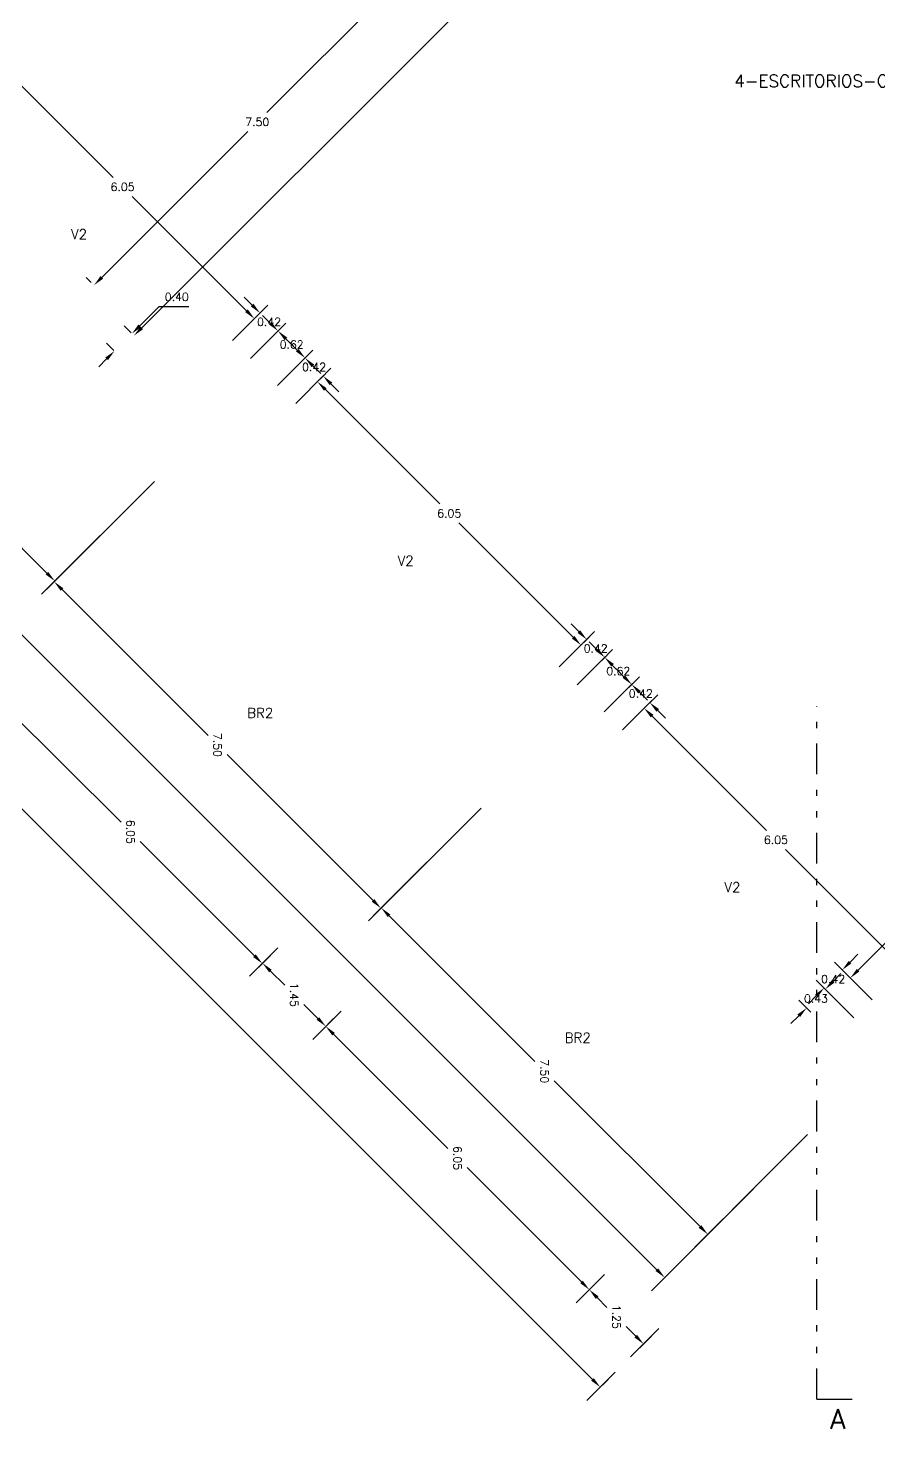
# Model space of a CAD drawing. Extents: x 19.8 to 90.6, y 5.5 to 74.
# Drawn here: x 37.76 to 51.58, y 5.53 to 28.29 of the extents above; entities that cross this region are included whole.
import ezdxf

# ---------------------------------------------------------------- set-up
doc = ezdxf.new("R2010")
doc.units = 0
doc.header["$MEASUREMENT"] = 0
for name, pattern in [('Default', [0]), ('Divide', [1.25, 0.5, -0.25, 0, -0.25, 0, -0.25]), ('Solid', [0])]:
    doc.linetypes.add(name, pattern=pattern)
doc.layers.get('DEFPOINTS').update_dxf_attribs({"linetype": 'Solid'})
for name, color, linetype in [('Dimensions (COTAS)', 212, 'Solid'), ('Sections Corte', 9, 'Solid'), ('Text O', 212, 'Default')]:
    doc.layers.add(name, color=color, linetype=linetype)
doc.styles.add('Simplex', font='SIMPLEX.SHX')
doc.dimstyles.get("Standard").update_dxf_attribs({"dimtxt": 0.13, "dimasz": 0.18, "dimexe": 0.18, "dimexo": 0.0625, "dimgap": 0.09, "dimtad": 1, "dimtih": 1, "dimtoh": 1, "dimzin": 0, "dimdsep": 46, "dimtxsty": 'Simplex', "dimcen": 0.09, "dimadec": 0, "dimazin": 0, "dimtfac": 1, "dimtofl": 0, "dimtmove": 0, "dimatfit": 3, "dimfxl": 1, "dimtolj": 1, "dimtzin": 0, "dimarcsym": 0})

# ---------------------------------------------------------------- blocks, each defined once
blk = doc.blocks.new('*D9')
at = {"layer": 'DEFPOINTS', "color": 0, "transparency": 16777216}
for p in [(44.138, 29.412), (38.835, 24.109), (38.835, 24.109)]:
    blk.add_point(p, dxfattribs=at)
at = {"layer": 'Dimensions (COTAS)', "color": 0, "lineweight": -2, "transparency": 16777216}
for p, q in [((44.182, 29.368), (44.265, 29.285)), ((44.011, 29.285), (41.641, 26.916)), ((38.962, 24.236), (41.331, 26.606)), ((38.79, 24.153), (38.707, 24.236))]:
    blk.add_line(p, q, dxfattribs=at)
at = {"layer": 'Dimensions (COTAS)', "color": 0, "transparency": 16777216}
for points in [[(43.989, 29.306), (44.032, 29.264), (44.138, 29.412)], [(38.941, 24.258), (38.983, 24.215), (38.835, 24.109)]]:
    blk.add_solid(points, dxfattribs=at)
at = {"layer": 'Dimensions (COTAS)', "color": 0, "transparency": 16777216, "insert": (41.486, 26.761), "char_height": 0.13, "attachment_point": 5, "style": 'Simplex'}
blk.add_mtext('\\A1;7.50', dxfattribs=at)
blk = doc.blocks.new('*D10')
at = {"layer": 'DEFPOINTS', "color": 0, "transparency": 16777216}
for p in [(37.16, 27.845), (41.438, 23.567), (41.438, 23.567)]:
    blk.add_point(p, dxfattribs=at)
at = {"layer": 'Dimensions (COTAS)', "color": 0, "lineweight": -2, "transparency": 16777216}
for p, q in [((37.204, 27.89), (37.287, 27.973)), ((37.287, 27.718), (39.144, 25.861)), ((41.311, 23.695), (39.454, 25.551)), ((41.482, 23.612), (41.565, 23.695))]:
    blk.add_line(p, q, dxfattribs=at)
at = {"layer": 'Dimensions (COTAS)', "color": 0, "transparency": 16777216}
for points in [[(37.308, 27.739), (37.266, 27.697), (37.16, 27.845)], [(41.332, 23.716), (41.289, 23.673), (41.438, 23.567)]]:
    blk.add_solid(points, dxfattribs=at)
at = {"layer": 'Dimensions (COTAS)', "color": 0, "transparency": 16777216, "insert": (39.299, 25.706), "char_height": 0.13, "attachment_point": 5, "style": 'Simplex'}
blk.add_mtext('\\A1;6.05', dxfattribs=at)
blk = doc.blocks.new('*D11')
at = {"layer": 'DEFPOINTS', "color": 0, "transparency": 16777216}
for p in [(50.112, 33.918), (50.112, 33.918), (39.484, 23.29)]:
    blk.add_point(p, dxfattribs=at)
at = {"layer": 'Dimensions (COTAS)', "color": 0, "lineweight": -2, "transparency": 16777216}
for p, q in [((50.068, 33.962), (49.985, 34.045)), ((49.985, 33.79), (44.953, 28.759)), ((39.612, 23.417), (44.643, 28.449)), ((39.44, 23.334), (39.357, 23.417))]:
    blk.add_line(p, q, dxfattribs=at)
at = {"layer": 'Dimensions (COTAS)', "color": 0, "transparency": 16777216}
for points in [[(49.964, 33.812), (50.006, 33.769), (50.112, 33.918)], [(39.59, 23.438), (39.633, 23.396), (39.484, 23.29)]]:
    blk.add_solid(points, dxfattribs=at)
at = {"layer": 'Dimensions (COTAS)', "color": 0, "transparency": 16777216, "insert": (44.798, 28.604), "char_height": 0.13, "attachment_point": 5, "style": 'Simplex'}
blk.add_mtext('\\A1;15.03', dxfattribs=at)
blk = doc.blocks.new('*D19')
at = {"layer": 'DEFPOINTS', "color": 0, "transparency": 16777216}
for p in [(19.979, 33.285), (19.869, 33.175), (46.944, 6.1)]:
    blk.add_point(p, dxfattribs=at)
at = {"layer": 'Dimensions (COTAS)', "color": 0, "lineweight": -2, "transparency": 16777216}
for p, q in [((19.913, 33.219), (20.106, 33.412)), ((20.106, 33.158), (33.361, 19.902)), ((46.927, 6.337), (33.671, 19.592)), ((46.988, 6.144), (47.181, 6.337))]:
    blk.add_line(p, q, dxfattribs=at)
at = {"layer": 'Dimensions (COTAS)', "color": 0, "transparency": 16777216}
for points in [[(20.127, 33.179), (20.085, 33.136), (19.979, 33.285)], [(46.948, 6.358), (46.906, 6.316), (47.054, 6.21)]]:
    blk.add_solid(points, dxfattribs=at)
at = {"layer": 'Dimensions (COTAS)', "color": 0, "transparency": 16777216, "insert": (33.516, 19.747), "char_height": 0.13, "attachment_point": 5, "rotation": 270, "style": 'Simplex'}
blk.add_mtext('\\A1;38.29', dxfattribs=at)
blk = doc.blocks.new('*D20')
at = {"layer": 'DEFPOINTS', "color": 0, "transparency": 16777216}
for p in [(23.949, 36.873), (21.584, 34.508), (50.466, 10.357)]:
    blk.add_point(p, dxfattribs=at)
at = {"layer": 'Dimensions (COTAS)', "color": 0, "lineweight": -2, "transparency": 16777216}
for p, q in [((23.905, 36.829), (21.456, 34.38)), ((21.711, 34.38), (34.687, 21.404)), ((47.973, 8.118), (34.997, 21.094)), ((50.421, 10.312), (47.973, 7.864))]:
    blk.add_line(p, q, dxfattribs=at)
at = {"layer": 'Dimensions (COTAS)', "color": 0, "transparency": 16777216}
for points in [[(21.732, 34.401), (21.69, 34.359), (21.584, 34.508)], [(47.994, 8.14), (47.952, 8.097), (48.1, 7.991)]]:
    blk.add_solid(points, dxfattribs=at)
at = {"layer": 'Dimensions (COTAS)', "color": 0, "transparency": 16777216, "insert": (34.842, 21.249), "char_height": 0.13, "attachment_point": 5, "rotation": 270, "style": 'Simplex'}
blk.add_mtext('\\A1;37.50', dxfattribs=at)
blk = doc.blocks.new('*D23')
at = {"layer": 'DEFPOINTS', "color": 0, "transparency": 16777216}
for p in [(42.463, 22.542), (46.741, 18.264), (46.741, 18.264)]:
    blk.add_point(p, dxfattribs=at)
at = {"layer": 'Dimensions (COTAS)', "color": 0, "lineweight": -2, "transparency": 16777216}
for p, q in [((42.507, 22.586), (42.591, 22.669)), ((42.591, 22.415), (44.447, 20.558)), ((46.614, 18.391), (44.757, 20.248)), ((46.785, 18.308), (46.869, 18.391))]:
    blk.add_line(p, q, dxfattribs=at)
at = {"layer": 'Dimensions (COTAS)', "color": 0, "transparency": 16777216}
for points in [[(42.612, 22.436), (42.569, 22.394), (42.463, 22.542)], [(46.635, 18.413), (46.593, 18.37), (46.741, 18.264)]]:
    blk.add_solid(points, dxfattribs=at)
at = {"layer": 'Dimensions (COTAS)', "color": 0, "transparency": 16777216, "insert": (44.602, 20.403), "char_height": 0.13, "attachment_point": 5, "style": 'Simplex'}
blk.add_mtext('\\A1;6.05', dxfattribs=at)
blk = doc.blocks.new('*D24')
at = {"layer": 'DEFPOINTS', "color": 0, "transparency": 16777216}
for p in [(42.598, 12.071), (42.493, 11.965), (46.771, 7.687)]:
    blk.add_point(p, dxfattribs=at)
at = {"layer": 'Dimensions (COTAS)', "color": 0, "lineweight": -2, "transparency": 16777216}
for p, q in [((42.537, 12.009), (42.726, 12.198)), ((42.726, 11.943), (44.582, 10.087)), ((46.749, 7.92), (44.892, 9.777)), ((46.815, 7.731), (47.004, 7.92))]:
    blk.add_line(p, q, dxfattribs=at)
at = {"layer": 'Dimensions (COTAS)', "color": 0, "transparency": 16777216}
for points in [[(42.747, 11.964), (42.704, 11.922), (42.598, 12.071)], [(46.77, 7.941), (46.728, 7.899), (46.876, 7.793)]]:
    blk.add_solid(points, dxfattribs=at)
at = {"layer": 'Dimensions (COTAS)', "color": 0, "transparency": 16777216, "insert": (44.737, 9.932), "char_height": 0.13, "attachment_point": 5, "rotation": 270, "style": 'Simplex'}
blk.add_mtext('\\A1;6.05', dxfattribs=at)
blk = doc.blocks.new('*D25')
at = {"layer": 'DEFPOINTS', "color": 0, "transparency": 16777216}
for p in [(45.162, 15.66), (43.498, 13.995), (50.466, 10.357)]:
    blk.add_point(p, dxfattribs=at)
at = {"layer": 'Dimensions (COTAS)', "color": 0, "lineweight": -2, "transparency": 16777216}
for p, q in [((45.118, 15.616), (43.37, 13.868)), ((43.625, 13.868), (45.994, 11.498)), ((48.674, 8.819), (46.304, 11.188)), ((50.421, 10.312), (48.674, 8.565))]:
    blk.add_line(p, q, dxfattribs=at)
at = {"layer": 'Dimensions (COTAS)', "color": 0, "transparency": 16777216}
for points in [[(43.646, 13.889), (43.604, 13.847), (43.498, 13.995)], [(48.695, 8.84), (48.652, 8.798), (48.801, 8.692)]]:
    blk.add_solid(points, dxfattribs=at)
at = {"layer": 'Dimensions (COTAS)', "color": 0, "transparency": 16777216, "insert": (46.149, 11.343), "char_height": 0.13, "attachment_point": 5, "rotation": 270, "style": 'Simplex'}
blk.add_mtext('\\A1;7.50', dxfattribs=at)
blk = doc.blocks.new('*D27')
at = {"layer": 'DEFPOINTS', "color": 0, "transparency": 16777216}
for p in [(34.556, 26.267), (32.896, 24.607), (39.859, 20.963)]:
    blk.add_point(p, dxfattribs=at)
at = {"layer": 'Dimensions (COTAS)', "color": 0, "lineweight": -2, "transparency": 16777216}
for p, q in [((34.512, 26.222), (32.769, 24.48)), ((33.023, 24.48), (35.393, 22.11)), ((38.072, 19.431), (35.703, 21.8)), ((39.815, 20.919), (38.072, 19.176))]:
    blk.add_line(p, q, dxfattribs=at)
at = {"layer": 'Dimensions (COTAS)', "color": 0, "transparency": 16777216}
for points in [[(33.045, 24.501), (33.002, 24.458), (32.896, 24.607)], [(38.093, 19.452), (38.051, 19.41), (38.199, 19.304)]]:
    blk.add_solid(points, dxfattribs=at)
at = {"layer": 'Dimensions (COTAS)', "color": 0, "transparency": 16777216, "insert": (35.548, 21.955), "char_height": 0.13, "attachment_point": 5, "rotation": 270, "style": 'Simplex'}
blk.add_mtext('\\A1;7.50', dxfattribs=at)
blk = doc.blocks.new('*D29')
at = {"layer": 'DEFPOINTS', "color": 0, "transparency": 16777216}
for p in [(39.859, 20.963), (38.189, 19.293), (45.162, 15.66)]:
    blk.add_point(p, dxfattribs=at)
at = {"layer": 'Dimensions (COTAS)', "color": 0, "lineweight": -2, "transparency": 16777216}
for p, q in [((39.815, 20.919), (38.062, 19.166)), ((38.316, 19.166), (40.686, 16.797)), ((43.365, 14.117), (40.996, 16.487)), ((45.118, 15.616), (43.365, 13.863))]:
    blk.add_line(p, q, dxfattribs=at)
at = {"layer": 'Dimensions (COTAS)', "color": 0, "transparency": 16777216}
for points in [[(38.338, 19.187), (38.295, 19.145), (38.189, 19.293)], [(43.386, 14.138), (43.344, 14.096), (43.492, 13.99)]]:
    blk.add_solid(points, dxfattribs=at)
at = {"layer": 'Dimensions (COTAS)', "color": 0, "transparency": 16777216, "insert": (40.841, 16.642), "char_height": 0.13, "attachment_point": 5, "rotation": 270, "style": 'Simplex'}
blk.add_mtext('\\A1;7.50', dxfattribs=at)
blk = doc.blocks.new('*D30')
at = {"layer": 'DEFPOINTS', "color": 0, "transparency": 16777216}
for p in [(37.29, 17.369), (37.19, 17.269), (41.468, 12.991)]:
    blk.add_point(p, dxfattribs=at)
at = {"layer": 'Dimensions (COTAS)', "color": 0, "lineweight": -2, "transparency": 16777216}
for p, q in [((37.234, 17.313), (37.417, 17.496)), ((37.417, 17.241), (39.274, 15.385)), ((41.441, 13.218), (39.584, 15.075)), ((41.512, 13.035), (41.695, 13.218))]:
    blk.add_line(p, q, dxfattribs=at)
at = {"layer": 'Dimensions (COTAS)', "color": 0, "transparency": 16777216}
for points in [[(37.438, 17.263), (37.396, 17.22), (37.29, 17.369)], [(41.462, 13.239), (41.419, 13.197), (41.568, 13.091)]]:
    blk.add_solid(points, dxfattribs=at)
at = {"layer": 'Dimensions (COTAS)', "color": 0, "transparency": 16777216, "insert": (39.429, 15.23), "char_height": 0.13, "attachment_point": 5, "rotation": 270, "style": 'Simplex'}
blk.add_mtext('\\A1;6.05', dxfattribs=at)
blk = doc.blocks.new('*D32')
at = {"layer": 'DEFPOINTS', "color": 0, "transparency": 16777216}
for p in [(41.468, 12.991), (41.573, 13.096), (42.493, 11.965)]:
    blk.add_point(p, dxfattribs=at)
at = {"layer": 'Dimensions (COTAS)', "color": 0, "lineweight": -2, "transparency": 16777216}
for p, q in [((41.512, 13.035), (41.7, 13.223)), ((41.7, 12.969), (41.931, 12.738)), ((42.471, 12.198), (42.241, 12.428)), ((42.537, 12.009), (42.726, 12.198))]:
    blk.add_line(p, q, dxfattribs=at)
at = {"layer": 'Dimensions (COTAS)', "color": 0, "transparency": 16777216}
for points in [[(41.722, 12.99), (41.679, 12.947), (41.573, 13.096)], [(42.492, 12.219), (42.45, 12.177), (42.598, 12.071)]]:
    blk.add_solid(points, dxfattribs=at)
at = {"layer": 'Dimensions (COTAS)', "color": 0, "transparency": 16777216, "insert": (42.086, 12.583), "char_height": 0.13, "attachment_point": 5, "rotation": 270, "style": 'Simplex'}
blk.add_mtext('\\A1;1.45', dxfattribs=at)
blk = doc.blocks.new('L')
at = {"color": 0}
blk.add_line((0, 0.15), (0, -0.5), dxfattribs=at)
blk = doc.blocks.new('*D33')
at = {"layer": 'DEFPOINTS', "color": 0, "transparency": 16777216}
for p in [(39.451, 23.323), (39.484, 23.29), (39.201, 23.007)]:
    blk.add_point(p, dxfattribs=at)
at = {"layer": 'Dimensions (COTAS)', "color": 0, "lineweight": -2, "transparency": 16777216}
for p, q in [((39.578, 23.451), (39.891, 23.764)), ((39.891, 23.764), (40.377, 23.764)), ((39.44, 23.334), (39.323, 23.451)), ((39.157, 23.051), (39.04, 23.168)), ((39.04, 22.913), (38.913, 22.786))]:
    blk.add_line(p, q, dxfattribs=at)
at = {"layer": 'Dimensions (COTAS)', "color": 0, "transparency": 16777216}
for points in [[(39.557, 23.472), (39.599, 23.429), (39.451, 23.323)], [(39.019, 22.935), (39.062, 22.892), (39.168, 23.041)]]:
    blk.add_solid(points, dxfattribs=at)
at = {"layer": 'Dimensions (COTAS)', "color": 0, "transparency": 16777216, "insert": (40.179, 23.919), "char_height": 0.13, "attachment_point": 5, "style": 'Simplex'}
blk.add_mtext('\\A1;0.40', dxfattribs=at)
blk = doc.blocks.new('*D34')
at = {"layer": 'DEFPOINTS', "color": 0, "transparency": 16777216}
for p in [(42.17, 22.836), (42.463, 22.542), (42.555, 22.634)]:
    blk.add_point(p, dxfattribs=at)
at = {"layer": 'Dimensions (COTAS)', "color": 0, "lineweight": -2, "transparency": 16777216}
for p, q in [((42.134, 23.055), (42.007, 23.182)), ((42.214, 22.88), (42.389, 23.055)), ((42.507, 22.586), (42.682, 22.761)), ((42.682, 22.507), (42.81, 22.379))]:
    blk.add_line(p, q, dxfattribs=at)
at = {"layer": 'Dimensions (COTAS)', "color": 0, "transparency": 16777216}
for points in [[(42.156, 23.076), (42.113, 23.034), (42.262, 22.927)], [(42.704, 22.528), (42.661, 22.486), (42.555, 22.634)]]:
    blk.add_solid(points, dxfattribs=at)
at = {"layer": 'Dimensions (COTAS)', "color": 0, "transparency": 16777216, "insert": (42.408, 22.781), "char_height": 0.13, "attachment_point": 5, "style": 'Simplex'}
blk.add_mtext('\\A1;0.42', dxfattribs=at)
blk = doc.blocks.new('*D35')
at = {"layer": 'DEFPOINTS', "color": 0, "transparency": 16777216}
for p in [(41.438, 23.567), (41.731, 23.274), (41.823, 23.366)]:
    blk.add_point(p, dxfattribs=at)
at = {"layer": 'Dimensions (COTAS)', "color": 0, "lineweight": -2, "transparency": 16777216}
for p, q in [((41.403, 23.787), (41.275, 23.914)), ((41.482, 23.612), (41.657, 23.787)), ((41.776, 23.318), (41.951, 23.493)), ((41.951, 23.239), (42.078, 23.111))]:
    blk.add_line(p, q, dxfattribs=at)
at = {"layer": 'Dimensions (COTAS)', "color": 0, "transparency": 16777216}
for points in [[(41.424, 23.808), (41.381, 23.765), (41.53, 23.659)], [(41.972, 23.26), (41.929, 23.217), (41.823, 23.366)]]:
    blk.add_solid(points, dxfattribs=at)
at = {"layer": 'Dimensions (COTAS)', "color": 0, "transparency": 16777216, "insert": (41.677, 23.513), "char_height": 0.13, "attachment_point": 5, "style": 'Simplex'}
blk.add_mtext('\\A1;0.42', dxfattribs=at)
blk = doc.blocks.new('*D36')
at = {"layer": 'DEFPOINTS', "color": 0, "transparency": 16777216}
for p in [(41.731, 23.274), (42.17, 22.836), (42.262, 22.927)]:
    blk.add_point(p, dxfattribs=at)
at = {"layer": 'Dimensions (COTAS)', "color": 0, "lineweight": -2, "transparency": 16777216}
for p, q in [((41.696, 23.493), (41.569, 23.62)), ((41.776, 23.318), (41.951, 23.493)), ((42.214, 22.88), (42.389, 23.055)), ((42.389, 22.8), (42.516, 22.673))]:
    blk.add_line(p, q, dxfattribs=at)
at = {"layer": 'Dimensions (COTAS)', "color": 0, "transparency": 16777216}
for points in [[(41.717, 23.514), (41.675, 23.472), (41.823, 23.366)], [(42.41, 22.821), (42.368, 22.779), (42.262, 22.927)]]:
    blk.add_solid(points, dxfattribs=at)
at = {"layer": 'Dimensions (COTAS)', "color": 0, "transparency": 16777216, "insert": (42.044, 23.145), "char_height": 0.13, "attachment_point": 5, "style": 'Simplex'}
blk.add_mtext('\\A1;0.62', dxfattribs=at)
blk = doc.blocks.new('*D42')
at = {"layer": 'DEFPOINTS', "color": 0, "transparency": 16777216}
for p in [(46.876, 7.793), (46.771, 7.687), (47.651, 6.807)]:
    blk.add_point(p, dxfattribs=at)
at = {"layer": 'Dimensions (COTAS)', "color": 0, "lineweight": -2, "transparency": 16777216}
for p, q in [((46.815, 7.731), (47.004, 7.92)), ((47.004, 7.665), (47.162, 7.507)), ((47.629, 7.039), (47.472, 7.197)), ((47.696, 6.851), (47.884, 7.039))]:
    blk.add_line(p, q, dxfattribs=at)
at = {"layer": 'Dimensions (COTAS)', "color": 0, "transparency": 16777216}
for points in [[(47.025, 7.687), (46.982, 7.644), (46.876, 7.793)], [(47.651, 7.061), (47.608, 7.018), (47.757, 6.912)]]:
    blk.add_solid(points, dxfattribs=at)
at = {"layer": 'Dimensions (COTAS)', "color": 0, "transparency": 16777216, "insert": (47.317, 7.352), "char_height": 0.13, "attachment_point": 5, "rotation": 270, "style": 'Simplex'}
blk.add_mtext('\\A1;1.25', dxfattribs=at)
blk = doc.blocks.new('*D44')
at = {"layer": 'DEFPOINTS', "color": 0, "transparency": 16777216}
for p in [(50.819, 12.563), (50.404, 12.37), (50.515, 12.259)]:
    blk.add_point(p, dxfattribs=at)
at = {"layer": 'Dimensions (COTAS)', "color": 0, "lineweight": -2, "transparency": 16777216}
for p, q in [((50.775, 12.607), (50.581, 12.801)), ((50.835, 12.801), (50.962, 12.929)), ((50.471, 12.303), (50.277, 12.497)), ((50.277, 12.243), (50.149, 12.116))]:
    blk.add_line(p, q, dxfattribs=at)
at = {"layer": 'Dimensions (COTAS)', "color": 0, "transparency": 16777216}
for points in [[(50.814, 12.823), (50.856, 12.78), (50.708, 12.674)], [(50.255, 12.264), (50.298, 12.222), (50.404, 12.37)]]:
    blk.add_solid(points, dxfattribs=at)
at = {"layer": 'Dimensions (COTAS)', "color": 0, "transparency": 16777216, "insert": (50.556, 12.522), "char_height": 0.13, "attachment_point": 5, "style": 'Simplex'}
blk.add_mtext('\\A1;0.43', dxfattribs=at)
blk = doc.blocks.new('*D45')
at = {"layer": 'DEFPOINTS', "color": 0, "transparency": 16777216}
for p in [(47.767, 17.239), (52.045, 12.961), (52.045, 12.961)]:
    blk.add_point(p, dxfattribs=at)
at = {"layer": 'Dimensions (COTAS)', "color": 0, "lineweight": -2, "transparency": 16777216}
for p, q in [((47.811, 17.283), (47.894, 17.366)), ((47.894, 17.112), (49.751, 15.255)), ((51.917, 13.088), (50.061, 14.945)), ((52.089, 13.005), (52.172, 13.088))]:
    blk.add_line(p, q, dxfattribs=at)
at = {"layer": 'Dimensions (COTAS)', "color": 0, "transparency": 16777216}
for points in [[(47.915, 17.133), (47.873, 17.09), (47.767, 17.239)], [(51.938, 13.109), (51.896, 13.067), (52.045, 12.961)]]:
    blk.add_solid(points, dxfattribs=at)
at = {"layer": 'Dimensions (COTAS)', "color": 0, "transparency": 16777216, "insert": (49.906, 15.1), "char_height": 0.13, "attachment_point": 5, "style": 'Simplex'}
blk.add_mtext('\\A1;6.05', dxfattribs=at)
blk = doc.blocks.new('*D46')
at = {"layer": 'DEFPOINTS', "color": 0, "transparency": 16777216}
for p in [(46.741, 18.264), (47.127, 18.063), (47.035, 17.971)]:
    blk.add_point(p, dxfattribs=at)
at = {"layer": 'Dimensions (COTAS)', "color": 0, "lineweight": -2, "transparency": 16777216}
for p, q in [((46.706, 18.483), (46.579, 18.611)), ((46.785, 18.308), (46.96, 18.483)), ((47.079, 18.015), (47.254, 18.19)), ((47.254, 17.935), (47.381, 17.808))]:
    blk.add_line(p, q, dxfattribs=at)
at = {"layer": 'Dimensions (COTAS)', "color": 0, "transparency": 16777216}
for points in [[(46.727, 18.505), (46.685, 18.462), (46.833, 18.356)], [(47.275, 17.957), (47.233, 17.914), (47.127, 18.063)]]:
    blk.add_solid(points, dxfattribs=at)
at = {"layer": 'Dimensions (COTAS)', "color": 0, "transparency": 16777216, "insert": (46.98, 18.209), "char_height": 0.13, "attachment_point": 5, "style": 'Simplex'}
blk.add_mtext('\\A1;0.42', dxfattribs=at)
blk = doc.blocks.new('*D47')
at = {"layer": 'DEFPOINTS', "color": 0, "transparency": 16777216}
for p in [(47.473, 17.532), (47.858, 17.331), (47.767, 17.239)]:
    blk.add_point(p, dxfattribs=at)
at = {"layer": 'Dimensions (COTAS)', "color": 0, "lineweight": -2, "transparency": 16777216}
for p, q in [((47.438, 17.751), (47.31, 17.879)), ((47.517, 17.576), (47.692, 17.751)), ((47.811, 17.283), (47.986, 17.458)), ((47.986, 17.203), (48.113, 17.076))]:
    blk.add_line(p, q, dxfattribs=at)
at = {"layer": 'Dimensions (COTAS)', "color": 0, "transparency": 16777216}
for points in [[(47.459, 17.773), (47.417, 17.73), (47.565, 17.624)], [(48.007, 17.225), (47.965, 17.182), (47.858, 17.331)]]:
    blk.add_solid(points, dxfattribs=at)
at = {"layer": 'Dimensions (COTAS)', "color": 0, "transparency": 16777216, "insert": (47.712, 17.477), "char_height": 0.13, "attachment_point": 5, "style": 'Simplex'}
blk.add_mtext('\\A1;0.42', dxfattribs=at)
blk = doc.blocks.new('*D48')
at = {"layer": 'DEFPOINTS', "color": 0, "transparency": 16777216}
for p in [(47.035, 17.971), (47.473, 17.532), (47.565, 17.624)]:
    blk.add_point(p, dxfattribs=at)
at = {"layer": 'Dimensions (COTAS)', "color": 0, "lineweight": -2, "transparency": 16777216}
for p, q in [((46.999, 18.19), (46.872, 18.317)), ((47.079, 18.015), (47.254, 18.19)), ((47.517, 17.576), (47.692, 17.751)), ((47.692, 17.497), (47.82, 17.37))]:
    blk.add_line(p, q, dxfattribs=at)
at = {"layer": 'Dimensions (COTAS)', "color": 0, "transparency": 16777216}
for points in [[(47.021, 18.211), (46.978, 18.169), (47.127, 18.063)], [(47.714, 17.518), (47.671, 17.476), (47.565, 17.624)]]:
    blk.add_solid(points, dxfattribs=at)
at = {"layer": 'Dimensions (COTAS)', "color": 0, "transparency": 16777216, "insert": (47.347, 17.842), "char_height": 0.13, "attachment_point": 5, "style": 'Simplex'}
blk.add_mtext('\\A1;0.62', dxfattribs=at)
blk = doc.blocks.new('*D49')
at = {"layer": 'DEFPOINTS', "color": 0, "transparency": 16777216}
for p in [(55.391, 17.134), (55.391, 17.134), (51.113, 12.856)]:
    blk.add_point(p, dxfattribs=at)
at = {"layer": 'Dimensions (COTAS)', "color": 0, "lineweight": -2, "transparency": 16777216}
for p, q in [((55.346, 17.178), (55.263, 17.262)), ((55.263, 17.007), (53.407, 15.15)), ((51.24, 12.984), (53.097, 14.84)), ((51.069, 12.9), (50.985, 12.984))]:
    blk.add_line(p, q, dxfattribs=at)
at = {"layer": 'Dimensions (COTAS)', "color": 0, "transparency": 16777216}
for points in [[(55.242, 17.028), (55.285, 16.986), (55.391, 17.134)], [(51.219, 13.005), (51.261, 12.962), (51.113, 12.856)]]:
    blk.add_solid(points, dxfattribs=at)
at = {"layer": 'Dimensions (COTAS)', "color": 0, "transparency": 16777216, "insert": (53.252, 14.995), "char_height": 0.13, "attachment_point": 5, "style": 'Simplex'}
blk.add_mtext('\\A1;6.05', dxfattribs=at)
blk = doc.blocks.new('*D51')
at = {"layer": 'DEFPOINTS', "color": 0, "transparency": 16777216}
for p in [(50.982, 12.987), (51.113, 12.856), (50.819, 12.563)]:
    blk.add_point(p, dxfattribs=at)
at = {"layer": 'Dimensions (COTAS)', "color": 0, "lineweight": -2, "transparency": 16777216}
for p, q in [((51.109, 13.114), (51.237, 13.242)), ((51.069, 12.9), (50.855, 13.114)), ((50.775, 12.607), (50.561, 12.821)), ((50.561, 12.566), (50.434, 12.439))]:
    blk.add_line(p, q, dxfattribs=at)
at = {"layer": 'Dimensions (COTAS)', "color": 0, "transparency": 16777216}
for points in [[(51.088, 13.135), (51.13, 13.093), (50.982, 12.987)], [(50.54, 12.587), (50.582, 12.545), (50.689, 12.694)]]:
    blk.add_solid(points, dxfattribs=at)
at = {"layer": 'Dimensions (COTAS)', "color": 0, "transparency": 16777216, "insert": (50.835, 12.84), "char_height": 0.13, "attachment_point": 5, "style": 'Simplex'}
blk.add_mtext('\\A1;0.42', dxfattribs=at)

msp = doc.modelspace()

# ---------------------------------------------------------------- linework, layer by layer
at = {"layer": 'Sections Corte', "linetype": 'Divide'}
msp.add_line((50.572, 6.015), (50.572, 17.271), dxfattribs=at)
at = {"layer": 'Sections Corte'}
msp.add_line((50.572, 6.015), (51.145, 6.015), dxfattribs=at)

# ---------------------------------------------------------------- block references
at = {"layer": 'Dimensions (COTAS)'}
for p, rotation in [((41.438, 23.567), 315.0000000000034), ((41.731, 23.274), 315.0000000000034), ((42.17, 22.836), 315.0000000000034), ((42.463, 22.542), 315.0000000000034), ((46.741, 18.264), 315.0000000000034), ((47.035, 17.971), 315.0000000000034), ((47.473, 17.532), 315.0000000000034), ((47.767, 17.239), 315.0000000000034), ((51.113, 12.856), 45.00000000000328), ((50.819, 12.563), 45.00000000000328)]:
    msp.add_blockref('L', p, dxfattribs=dict(at, rotation=rotation))
at = {"layer": 'Dimensions (COTAS)', "xscale": -1, "rotation": 135.0000000000032}
for p in [(38.091, 19.195), (43.395, 13.892), (41.468, 12.991), (42.493, 11.965), (48.698, 8.589), (47.991, 7.882), (46.771, 7.687), (47.651, 6.807), (46.944, 6.1)]:
    msp.add_blockref('L', p, dxfattribs=at)

# ---------------------------------------------------------------- texts
at = {"layer": 'Sections Corte', "style": 'Simplex'}
msp.add_text('A', height=0.32, dxfattribs=at).set_placement((50.786, 5.531))
at = {"layer": 'Text O', "color": 7, "style": 'Simplex'}
msp.add_text('4-ESCRITORIOS-OPEN SPACE 2', height=0.2, dxfattribs=at).set_placement((49.228, 27.328))
at = {"layer": 'Text O', "style": 'Simplex'}
for s, p in [('V2', (38.462, 24.858)), ('V2', (43.765, 19.554)), ('BR2', (41.321, 17.082)), ('V2', (49.069, 14.251)), ('BR2', (46.476, 11.806))]:
    msp.add_text(s, height=0.16, dxfattribs=at).set_placement(p)

# ---------------------------------------------------------------- dimensions: what is measured, and where the dimension line sits
at = {"layer": 'Dimensions (COTAS)'}
for base, p1, p2, picture, middle in [((21.584, 34.508), (50.466, 10.357), (23.949, 36.873), '*D20', (34.842, 21.249)), ((19.979, 33.285), (46.944, 6.1), (19.869, 33.175), '*D19', (33.516, 19.747)), ((32.896, 24.607), (39.859, 20.963), (34.556, 26.267), '*D27', (35.548, 21.955)), ((38.189, 19.293), (45.162, 15.66), (39.859, 20.963), '*D29', (40.841, 16.642)), ((37.29, 17.369), (41.468, 12.991), (37.19, 17.269), '*D30', (39.429, 15.23)), ((43.498, 13.995), (50.466, 10.357), (45.162, 15.66), '*D25', (46.149, 11.343)), ((41.573, 13.096), (42.493, 11.965), (41.468, 12.991), '*D32', (42.086, 12.583)), ((42.598, 12.071), (46.771, 7.687), (42.493, 11.965), '*D24', (44.737, 9.932)), ((46.876, 7.793), (47.651, 6.807), (46.771, 7.687), '*D42', (47.317, 7.352))]:
    dim = msp.add_linear_dim(base=base, p1=p1, p2=p2, angle=315, dimstyle='Standard', dxfattribs=at)
    dim.commit()
    dim.dimension.update_dxf_attribs({"geometry": picture, "text_midpoint": middle, "dimtype": 160, "text_rotation": -90})
for base, p1, p2, angle, picture, middle in [((50.112, 33.918), (39.484, 23.29), (50.112, 33.918), 45, '*D11', (44.798, 28.604)), ((38.835, 24.109), (44.138, 29.412), (38.835, 24.109), 45, '*D9', (41.486, 26.761)), ((41.438, 23.567), (37.16, 27.845), (41.438, 23.567), 315, '*D10', (39.299, 25.706)), ((46.741, 18.264), (42.463, 22.542), (46.741, 18.264), 315, '*D23', (44.602, 20.403)), ((52.045, 12.961), (47.767, 17.239), (52.045, 12.961), 315, '*D45', (49.906, 15.1)), ((55.391, 17.134), (51.113, 12.856), (55.391, 17.134), 45, '*D49', (53.252, 14.995))]:
    dim = msp.add_linear_dim(base=base, p1=p1, p2=p2, angle=angle, dimstyle='Standard', dxfattribs=at)
    dim.commit()
    dim.dimension.update_dxf_attribs({"geometry": picture, "text_midpoint": middle})
for base, p1, p2, angle, picture, middle in [((39.451, 23.323), (39.201, 23.007), (39.484, 23.29), 45, '*D33', (40.179, 23.764)), ((41.8233, 23.3659), (41.438, 23.5674), (41.7314, 23.2739), 315, '*D35', (41.6766, 23.5126)), ((42.262, 22.927), (41.731, 23.274), (42.17, 22.836), 315, '*D36', (42.044, 23.145)), ((47.127, 18.063), (46.741, 18.264), (47.035, 17.971), 315, '*D46', (46.98, 18.209)), ((47.565, 17.624), (47.035, 17.971), (47.473, 17.532), 315, '*D48', (47.347, 17.842)), ((50.404, 12.37), (50.819, 12.563), (50.515, 12.259), 45, '*D44', (50.556, 12.522))]:
    dim = msp.add_linear_dim(base=base, p1=p1, p2=p2, angle=angle, dimstyle='Standard', dxfattribs=at)
    dim.commit()
    dim.dimension.update_dxf_attribs({"geometry": picture, "text_midpoint": middle, "dimtype": 160})
for base, p1, p2, angle, picture, middle in [((42.555, 22.634), (42.17, 22.836), (42.463, 22.542), 315, '*D34', (42.408, 22.781)), ((47.858, 17.331), (47.473, 17.532), (47.767, 17.239), 315, '*D47', (47.712, 17.477)), ((50.982, 12.987), (50.819, 12.563), (51.113, 12.856), 45, '*D51', (50.835, 12.84))]:
    dim = msp.add_linear_dim(base=base, p1=p1, p2=p2, angle=angle, text='0.42', dimstyle='Standard', dxfattribs=at)
    dim.commit()
    dim.dimension.update_dxf_attribs({"geometry": picture, "text_midpoint": middle, "dimtype": 160})

doc.saveas('drawing.dxf')
